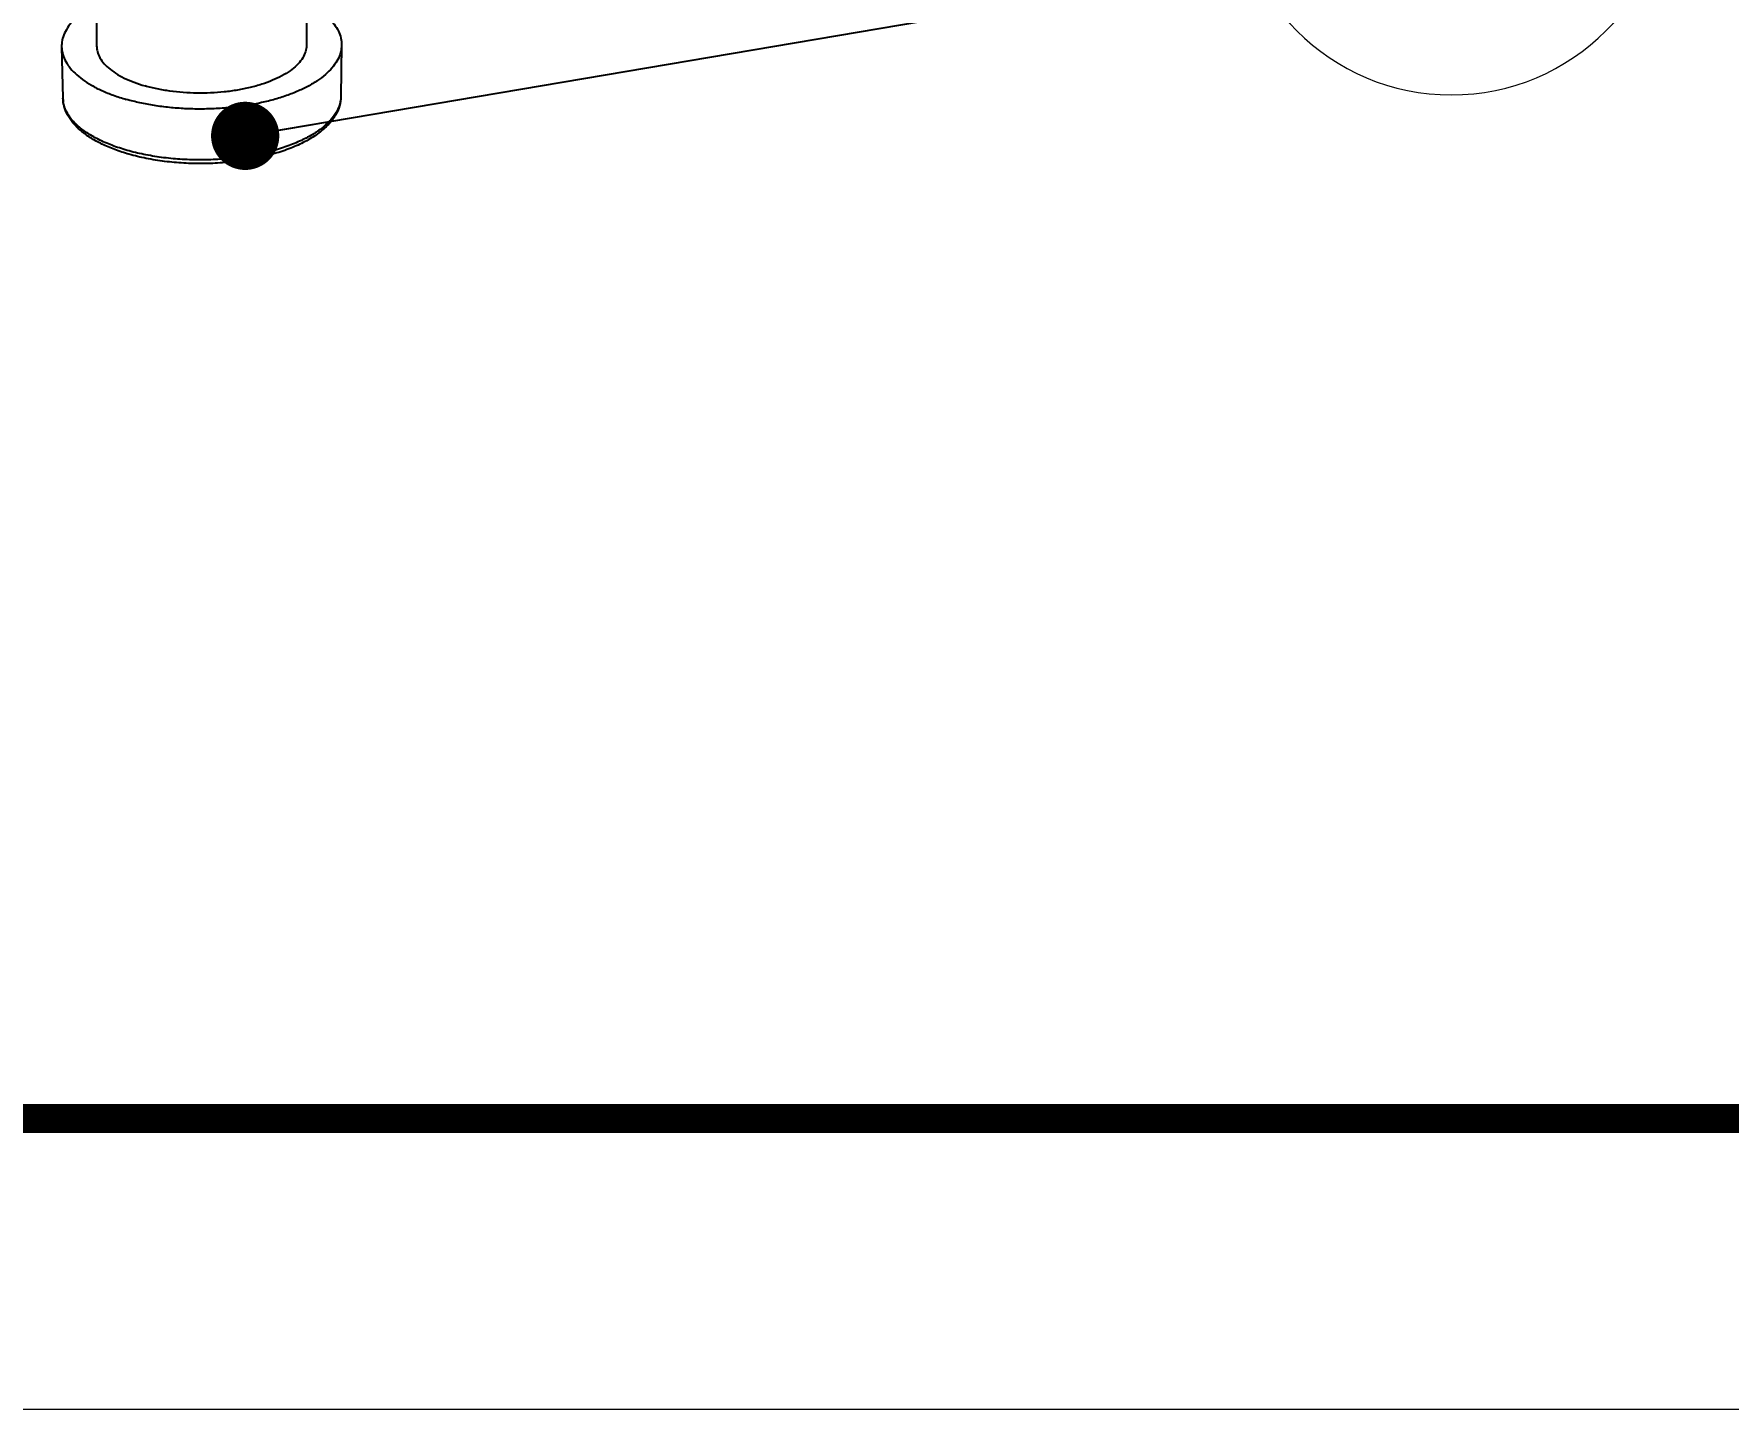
# Model space of a CAD drawing. Header units: millimetres. Extents: x 209 to 585, y 129 to 391.
# Drawn here: x 419.8 to 457.56, y 129.4 to 160.06 of the extents above; entities that cross this region are included whole.
import ezdxf
from ezdxf.enums import TextEntityAlignment as Align

# ---------------------------------------------------------------- set-up
doc = ezdxf.new("R2010")
doc.units = ezdxf.units.MM
doc.layers.add('02___PRT_ALL_AXES', color=7, linetype='Continuous')
doc.layers.add('from', color=7, linetype='Continuous', lineweight=13)
doc.styles.add('BOM', font='txt.shx', dxfattribs={"bigfont": 'gbcbig.shx'})
doc.dimstyles.new('ISO', dxfattribs={"dimscale": 0.6, "dimtxt": 2.5, "dimasz": 2.5, "dimexe": 1.25, "dimexo": 0.625, "dimtad": 0, "dimdsep": 46, "dimtxsty": 'Standard', "dimblk": 'OPEN', "dimcen": 0, "dimclrd": 4, "dimclre": 4, "dimadec": 0, "dimazin": 0, "dimtfac": 1, "dimtofl": 0, "dimtmove": 0, "dimatfit": 3, "dimfxl": 0, "dimarcsym": 0})

# ---------------------------------------------------------------- blocks, each defined once
blk = doc.blocks.new('yx_bom3')
at = {"layer": 'from'}
blk.add_circle((0, 0), 1, dxfattribs=at)
at = {"layer": 'from', "color": 4, "style": 'BOM', "width": 0.6}
blk.add_attdef('ITEM', text='', height=1, dxfattribs=at).set_placement((0, 0), align=Align.MIDDLE)
blk = doc.blocks.new('_Open')
at = {"color": 0, "linetype": 'ByBlock', "lineweight": -2}
for p, q in [((-1, 0.167), (0, 0)), ((-1, -0.167), (0, 0)), ((0, 0), (-1, 0))]:
    blk.add_line(p, q, dxfattribs=at)
blk = doc.blocks.new('u31')
at = {"color": 7, "linetype": 'Continuous'}
blk.add_arc((24.674, 17.957), 0.816, 181.3984, 189.371, dxfattribs=at)
for points, start_tangent, end_tangent in [([(25.745, 16.334), (25.338, 16.468), (24.969, 16.626), (24.642, 16.808), (24.365, 17.012), (24.145, 17.233), (23.988, 17.465), (23.893, 17.701), (23.858, 17.937)], (-0.96159, 0.274491), (-0.025536, 0.999674)), ([(31.8, 17.985), (31.784, 17.833), (31.699, 17.59), (31.541, 17.353), (31.314, 17.128), (31.023, 16.919), (30.671, 16.73), (30.267, 16.564), (29.818, 16.424), (29.331, 16.314), (28.817, 16.234), (28.284, 16.187), (27.742, 16.173), (27.202, 16.192), (26.674, 16.245), (26.168, 16.33), (25.692, 16.446)], (-0.01423, -0.999899), (-0.96159, 0.274491)), ([(31.8, 17.985), (31.76, 17.717), (31.642, 17.449), (31.444, 17.187), (31.168, 16.942), (30.824, 16.722), (30.422, 16.531), (29.971, 16.37), (29.48, 16.242), (28.958, 16.148), (28.415, 16.09), (27.862, 16.067), (27.308, 16.08), (26.764, 16.13), (26.239, 16.215), (25.745, 16.334)], (-0.013647, -0.999907), (-0.96159, 0.274491)), ([(25.692, 16.446), (25.256, 16.59), (24.868, 16.761), (24.536, 16.953), (24.264, 17.165), (24.059, 17.392), (23.924, 17.63), (23.869, 17.825)], (-0.96159, 0.274491), (-0.162325, 0.986737))]:
    blk.add_spline(points, degree=3, dxfattribs=dict(at, start_tangent=start_tangent, end_tangent=end_tangent))
at = {"layer": '02___PRT_ALL_AXES', "color": 7, "linetype": 'Continuous'}
for p, q in [((24.81, 21.208), (24.821, 19.426)), ((30.81, 21.243), (30.821, 19.462)), ((23.821, 19.404), (23.858, 17.937)), ((31.82, 19.451), (31.8, 17.985))]:
    blk.add_line(p, q, dxfattribs=at)
for points, start_tangent, end_tangent in [([(24.812, 20.627), (24.712, 20.573), (24.449, 20.406), (24.23, 20.227), (24.055, 20.039), (23.928, 19.843), (23.849, 19.642), (23.821, 19.438), (23.821, 19.404)], (-0.885952, -0.463778), (0.025945, -0.999663)), ([(30.815, 20.663), (30.966, 20.582), (31.223, 20.416), (31.437, 20.238), (31.606, 20.049), (31.727, 19.854), (31.799, 19.653), (31.82, 19.451)], (0.891404, -0.453209), (-0.013582, -0.999908)), ([(23.821, 19.404), (23.843, 19.235), (23.915, 19.034), (24.036, 18.838), (24.204, 18.65), (24.418, 18.472), (24.675, 18.306), (24.972, 18.155), (25.304, 18.019), (25.668, 17.902)], (0.025945, -0.999663), (0.96159, -0.274491)), ([(24.821, 19.426), (24.832, 19.312), (24.891, 19.136), (25, 18.966), (25.158, 18.803), (25.361, 18.651), (25.607, 18.513), (25.89, 18.391), (26.206, 18.287)], (0.006465, -0.999979), (0.96159, -0.274491)), ([(31.82, 19.451), (31.792, 19.246), (31.714, 19.045), (31.586, 18.849), (31.412, 18.66), (31.192, 18.481), (30.93, 18.315), (30.628, 18.162), (30.292, 18.026), (29.924, 17.908), (29.53, 17.809), (29.114, 17.73), (28.682, 17.673), (28.239, 17.638), (27.791, 17.626), (27.344, 17.637), (26.902, 17.67), (26.472, 17.726), (26.059, 17.804), (25.668, 17.902)], (-0.013582, -0.999908), (-0.96159, 0.274491)), ([(30.821, 19.462), (30.818, 19.397), (30.774, 19.22), (30.681, 19.046), (30.538, 18.879), (30.349, 18.722), (30.117, 18.577), (29.845, 18.447), (29.539, 18.334), (29.203, 18.24), (28.844, 18.167), (28.467, 18.116), (28.079, 18.087), (27.687, 18.081), (27.297, 18.099), (26.915, 18.14), (26.55, 18.203), (26.206, 18.287)], (0.006465, -0.999979), (-0.96159, 0.274491))]:
    blk.add_spline(points, degree=3, dxfattribs=dict(at, start_tangent=start_tangent, end_tangent=end_tangent))
at = {"layer": 'from'}
ref = blk.add_blockref('yx_bom3', (63.529, 24.27), dxfattribs=dict(at, xscale=-6.24000000000001, yscale=6.239999999999996, zscale=6.240000000000002))
ref.add_attrib('ITEM', '4', dxfattribs={"color": 4, "height": 6.24, "style": 'BOM', "width": 0.6}).set_placement((63.529, 24.27), align=Align.MIDDLE)
blk.add_leader([(29.065, 16.86), (57.826, 21.738)], dimstyle='ISO', override={"dimscale": 1, "dimasz": 1.95, "dimexo": 0.125, "dimadec": 2, "dimazin": 2, "dimldrblk": 'Dot'}, dxfattribs=at)

msp = doc.modelspace()

# ---------------------------------------------------------------- linework, layer by layer
at = {"layer": 'from'}
msp.add_lwpolyline([(208.556, 129.396), (584.535, 129.396), (584.535, 390.668), (208.556, 390.668)], close=True, dxfattribs=at)
at = {"layer": 'from', "const_width": 0.648}
msp.add_lwpolyline([(215.035, 135.876), (215.035, 384.189), (578.056, 384.189), (578.056, 135.876), (215.035, 135.876)], dxfattribs=at)

# ---------------------------------------------------------------- block references
at = {"xscale": 0.78, "yscale": 0.78, "zscale": 0.78}
msp.add_blockref('u31', (401.838, 144.632), dxfattribs=at)

doc.saveas('drawing.dxf')
